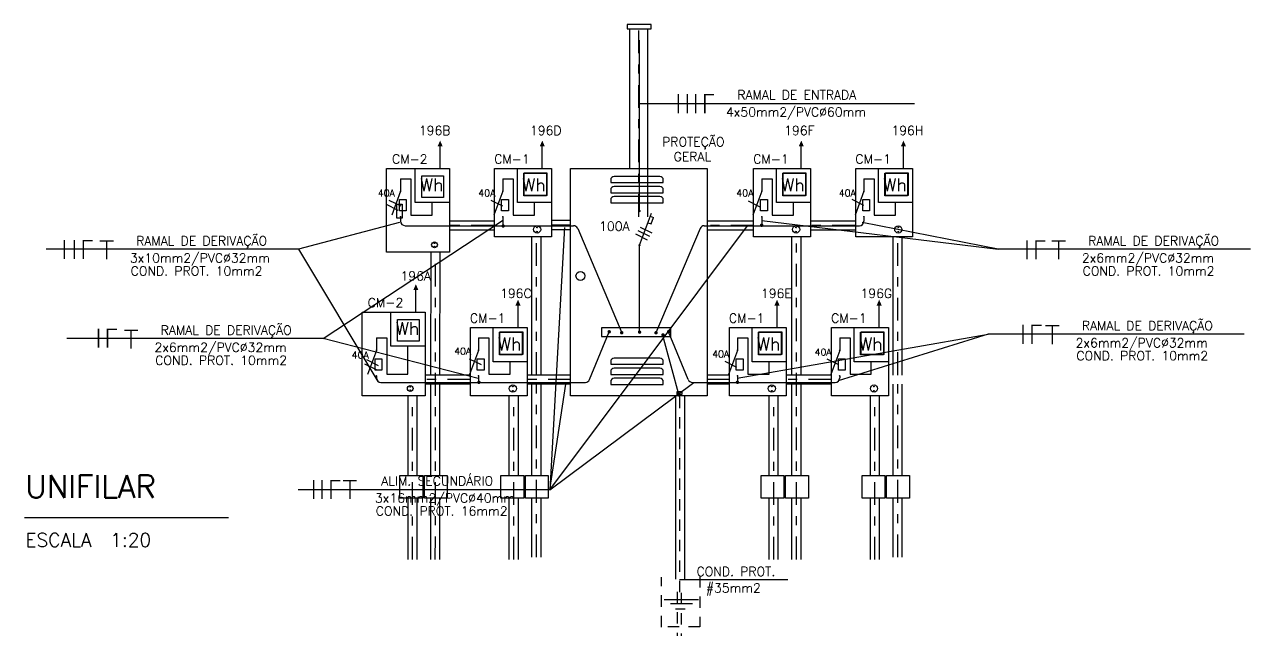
# Model space of a CAD drawing. Extents: x 35 to 221, y -13 to 45.
# Drawn here: x 187.21 to 200.68, y 26.11 to 32.76 of the extents above; entities that cross this region are included whole.
import ezdxf

# ---------------------------------------------------------------- set-up
doc = ezdxf.new("R2010")
doc.units = 0
doc.header["$LTSCALE"] = 0.5
doc.header["$MEASUREMENT"] = 0
doc.linetypes.add('DASHDOT', pattern=[1, 0.5, -0.25, 0, -0.25])
doc.linetypes.add('HIDDEN', pattern=[0.375, 0.25, -0.125])
doc.layers.get('0').update_dxf_attribs({"linetype": 'CONTINUOUS'})
for name, color, linetype in [('MEDICAO', 4, 'CONTINUOUS'), ('MEDICAO-ELETRICA', 7, 'CONTINUOUS'), ('TEXT_MEDICAO', 2, 'CONTINUOUS'), ('TITULOS', 6, 'CONTINUOUS')]:
    doc.layers.add(name, color=color, linetype=linetype)
doc.styles.add('ROMANS', font='romans.shx')

# ---------------------------------------------------------------- blocks, each defined once
blk = doc.blocks.new('FAFAFANE')
at = {"const_width": 0.015}
for points in [[(0.0075, 0.105), (0.0075, -0.105)], [(0.105, 0.105), (0.105, -0.105)], [(0.1975, 0.105), (0.1975, -0.105)], [(0.2975, 0.105), (0.2975, -0.105)], [(0.3025, 0.0975), (0.4, 0.0975)]]:
    blk.add_lwpolyline(points, dxfattribs=at)
at = {"style": 'ROMANS'}
blk.add_attdef('C', (0.105, 0.12), '', height=0.1, dxfattribs=at)
blk = doc.blocks.new('TERRA')
at = {"const_width": 0.015}
for points in [[(-0.004, 0.098), (0.148, 0.098)], [(0.071, 0.105), (0.071, -0.105)]]:
    blk.add_lwpolyline(points, dxfattribs=at)
at = {"style": 'ROMANS', "flags": 1}
blk.add_attdef('C', (0.026, 0.118), '', height=0.1, dxfattribs=at)
at = {"style": 'ROMANS'}
blk.add_attdef('B', (0.026, -0.251), '', height=0.1, dxfattribs=at)
blk = doc.blocks.new('FANE')
at = {"const_width": 0.015}
for points in [[(0.008, 0.105), (0.008, -0.105)], [(0.107, 0.105), (0.107, -0.105)], [(0.11, 0.098), (0.21, 0.098)]]:
    blk.add_lwpolyline(points, dxfattribs=at)
at = {"style": 'ROMANS'}
blk.add_attdef('C', (0.006, 0.146), '', height=0.1, dxfattribs=at)
blk = doc.blocks.new('FAFANETE')
at = {"const_width": 0.015}
for points in [[(0.105, 0.105), (0.105, -0.105)], [(0.198, 0.105), (0.198, -0.105)], [(0.297, 0.105), (0.297, -0.105)], [(0.302, 0.098), (0.4, 0.098)], [(0.43, 0.098), (0.58, 0.098)], [(0.505, 0.105), (0.505, -0.105)]]:
    blk.add_lwpolyline(points, dxfattribs=at)
at = {"style": 'ROMANS'}
for tag, p in [('C', (0.095, 0.147)), ('B', (0.409, -0.25))]:
    blk.add_attdef(tag, p, '', height=0.1, dxfattribs=at)

msp = doc.modelspace()

# ---------------------------------------------------------------- linework, layer by layer
at = {"layer": 'MEDICAO', "color": 1}
for p, q in [((193.8332224, 32.7614723), (193.8332224, 32.7132271)), ((194.0962609, 32.7614723), (193.8332224, 32.7614723)), ((194.0962609, 32.7132271), (194.0962609, 32.7614723)), ((193.8332224, 32.7132271), (194.0962609, 32.7132271)), ((193.8618511, 31.1773939), (193.8618511, 32.7132271)), ((194.0618511, 30.6458208), (194.0618511, 32.7132271)), ((193.6522694, 31.0526209), (193.6522694, 31.0224898)), ((193.6522694, 31.0224898), (194.2306586, 31.0224898)), ((194.1931586, 31.0901209), (193.6897694, 31.0901209)), ((194.2306586, 31.0224898), (194.2306586, 31.0526209)), ((193.6522694, 30.9419519), (193.6522694, 30.9118208)), ((193.6522694, 30.9118208), (194.2306586, 30.9118208)), ((194.1931586, 30.9794519), (193.6897694, 30.9794519)), ((194.1931586, 30.8687828), (193.6897694, 30.8687828)), ((194.2306586, 30.9118208), (194.2306586, 30.9419519)), ((193.6522694, 30.8312828), (193.6522694, 30.8011517)), ((193.6522694, 30.8011517), (194.2306586, 30.8011517)), ((194.2306586, 30.8011517), (194.2306586, 30.8312828)), ((192.3681703, 30.6001235), (191.880042, 30.6001235)), ((193.2118511, 30.604202), (192.9989685, 30.604202)), ((195.2229686, 30.6001235), (194.7229686, 30.6001235)), ((196.3378301, 30.6001235), (195.8497018, 30.6001235)), ((192.3681703, 30.5001235), (191.880042, 30.5001235)), ((193.2118511, 30.504202), (192.9989685, 30.504202)), ((195.2229686, 30.5001235), (194.7229686, 30.5001235)), ((196.3378301, 30.5001235), (195.8497018, 30.5001235)), ((192.7869729, 28.9059686), (192.7869729, 30.4240991)), ((192.8869729, 28.9059686), (192.8869729, 30.4240991)), ((195.6441327, 28.9059686), (195.6441327, 30.4240991)), ((195.7441327, 28.9059686), (195.7441327, 30.4240991)), ((196.7566327, 28.9059686), (196.7566327, 30.4240991)), ((196.8566327, 28.9059686), (196.8566327, 30.4240991)), ((191.6744729, 28.9059686), (191.6776494, 30.2606583)), ((191.7744729, 28.9059686), (191.7776494, 30.2606583)), ((193.6522694, 29.0544298), (193.6522694, 29.0242987)), ((193.6522694, 29.0242987), (194.2306586, 29.0242987)), ((194.1931586, 29.0919298), (193.6897694, 29.0919298)), ((194.1931586, 28.9812607), (193.6897694, 28.9812607)), ((194.2306586, 29.0242987), (194.2306586, 29.0544298)), ((192.1070528, 28.9059686), (191.6156656, 28.9059686)), ((193.2142126, 28.9059686), (192.7321571, 28.9059686)), ((193.2142126, 28.9059686), (192.9618511, 28.9059686)), ((193.6522694, 28.9437607), (193.6522694, 28.9136297)), ((193.6522694, 28.9136297), (194.2306586, 28.9136297)), ((194.1931586, 28.8705917), (193.6897694, 28.8705917)), ((194.2306586, 28.9136297), (194.2306586, 28.9437607)), ((194.9618511, 28.9059686), (194.7094895, 28.9059686)), ((194.9618511, 28.9059686), (194.7094895, 28.9059686)), ((196.0767126, 28.9059686), (195.5853254, 28.9059686)), ((192.1070528, 28.8059686), (191.6156656, 28.8059686)), ((191.6744729, 27.8023939), (191.6744729, 28.8059686)), ((191.7744729, 27.8023939), (191.7744729, 28.8059686)), ((193.2142126, 28.8059686), (192.7321571, 28.8059686)), ((192.7869729, 27.8023939), (192.7869729, 28.8059686)), ((192.8869729, 27.8023939), (192.8869729, 28.8059686)), ((193.2142126, 28.8059686), (192.9618511, 28.8059686)), ((193.6522694, 28.8330917), (193.6522694, 28.8029606)), ((193.6522694, 28.8029606), (194.2306586, 28.8029606)), ((194.2306586, 28.8029606), (194.2306586, 28.8330917)), ((194.9618511, 28.8059686), (194.7094895, 28.8059686)), ((194.9618511, 28.8059686), (194.7094895, 28.8059686)), ((196.0767126, 28.8059686), (195.5853254, 28.8059686)), ((195.6441327, 27.8023939), (195.6441327, 28.8059686)), ((195.7441327, 27.8023939), (195.7441327, 28.8059686)), ((196.7566327, 27.8023939), (196.7566327, 28.8059686)), ((196.8566327, 27.8023939), (196.8566327, 28.8059686)), ((191.4244729, 27.8023939), (191.4244729, 28.6773939)), ((191.5244729, 27.8023939), (191.5244729, 28.6773939)), ((192.5369729, 27.8023939), (192.5369729, 28.6773939)), ((192.6369729, 27.8023939), (192.6369729, 28.6773939)), ((194.3680915, 26.6600411), (194.3680915, 28.6773939)), ((194.4680915, 26.6600411), (194.4680915, 28.6773939)), ((195.3941327, 27.8023939), (195.3941327, 28.6773939)), ((195.4941327, 27.8023939), (195.4941327, 28.6773939)), ((196.5066327, 27.8023939), (196.5066327, 28.6773939)), ((196.6066327, 27.8023939), (196.6066327, 28.6773939)), ((191.3359191, 27.5523939), (191.3359191, 27.8023939)), ((191.3359191, 27.8023939), (191.5859191, 27.8023939)), ((191.5859191, 27.8023939), (191.5859191, 27.5523939)), ((191.6051091, 27.5523939), (191.6051091, 27.8023939)), ((191.6051091, 27.8023939), (191.8551091, 27.8023939)), ((191.8551091, 27.8023939), (191.8551091, 27.5523939)), ((192.446157, 27.5523939), (192.446157, 27.8023939)), ((192.446157, 27.8023939), (192.696157, 27.8023939)), ((192.696157, 27.8023939), (192.696157, 27.5523939)), ((192.715347, 27.5523939), (192.715347, 27.8023939)), ((192.715347, 27.8023939), (192.965347, 27.8023939)), ((192.965347, 27.8023939), (192.965347, 27.5523939)), ((195.3055789, 27.5523939), (195.3055789, 27.8023939)), ((195.3055789, 27.8023939), (195.5555789, 27.8023939)), ((195.5555789, 27.8023939), (195.5555789, 27.5523939)), ((195.5747689, 27.5523939), (195.5747689, 27.8023939)), ((195.5747689, 27.8023939), (195.8247689, 27.8023939)), ((195.8247689, 27.8023939), (195.8247689, 27.5523939)), ((196.4158168, 27.5523939), (196.4158168, 27.8023939)), ((196.4158168, 27.8023939), (196.6658168, 27.8023939)), ((196.6658168, 27.8023939), (196.6658168, 27.5523939)), ((196.6850068, 27.5523939), (196.6850068, 27.8023939)), ((196.6850068, 27.8023939), (196.9350068, 27.8023939)), ((196.9350068, 27.8023939), (196.9350068, 27.5523939)), ((191.5859191, 27.5523939), (191.3359191, 27.5523939)), ((191.4244729, 26.8768074), (191.4244729, 27.5523939)), ((191.5244729, 26.8768074), (191.5244729, 27.5523939)), ((191.8551091, 27.5523939), (191.6051091, 27.5523939)), ((191.6744729, 26.878504), (191.6744729, 27.5523939)), ((191.7744729, 26.878504), (191.7744729, 27.5523939)), ((192.696157, 27.5523939), (192.446157, 27.5523939)), ((192.5369729, 26.8768074), (192.5369729, 27.5523939)), ((192.6369729, 26.8768074), (192.6369729, 27.5523939)), ((192.965347, 27.5523939), (192.715347, 27.5523939)), ((192.7869729, 26.901574), (192.7869729, 27.5523939)), ((192.8869729, 26.901574), (192.8869729, 27.5523939)), ((195.5555789, 27.5523939), (195.3055789, 27.5523939)), ((195.3941327, 26.8768074), (195.3941327, 27.5523939)), ((195.4941327, 26.8768074), (195.4941327, 27.5523939)), ((195.8247689, 27.5523939), (195.5747689, 27.5523939)), ((195.6441327, 26.878504), (195.6441327, 27.5523939)), ((195.7441327, 26.878504), (195.7441327, 27.5523939)), ((196.6658168, 27.5523939), (196.4158168, 27.5523939)), ((196.5066327, 26.8768074), (196.5066327, 27.5523939)), ((196.6066327, 26.8768074), (196.6066327, 27.5523939)), ((196.9350068, 27.5523939), (196.6850068, 27.5523939)), ((196.7566327, 26.901574), (196.7566327, 27.5523939)), ((196.8566327, 26.901574), (196.8566327, 27.5523939))]:
    msp.add_line(p, q, dxfattribs=at)
at = {"layer": 'MEDICAO', "color": 1, "linetype": 'DASHDOT'}
for p, q in [((193.9618511, 30.6458208), (193.9618511, 32.7132271)), ((192.3681703, 30.5501235), (191.880042, 30.5501235)), ((193.2118511, 30.554202), (192.9989685, 30.554202)), ((195.2229686, 30.5501235), (194.7229686, 30.5501235)), ((196.3378301, 30.5501235), (195.8497018, 30.5501235)), ((192.8369729, 28.9059686), (192.8369729, 30.4240991)), ((195.6941327, 26.878504), (195.6941327, 30.4240991)), ((196.8066327, 28.9059686), (196.8066327, 30.4240991)), ((191.7244729, 26.878504), (191.7276494, 30.2606583)), ((192.1070528, 28.8559686), (191.6156656, 28.8559686)), ((193.2142126, 28.8559686), (192.7321571, 28.8559686)), ((193.2142126, 28.8559686), (192.9618511, 28.8559686)), ((194.9618511, 28.8559686), (194.7094895, 28.8559686)), ((194.9618511, 28.8559686), (194.7094895, 28.8559686)), ((196.0767126, 28.8559686), (195.5853254, 28.8559686)), ((192.8369729, 26.901574), (192.8369729, 28.8059686)), ((196.8066327, 26.901574), (196.8066327, 28.8059686)), ((191.4744729, 26.8768074), (191.4744729, 28.6773939)), ((192.5869729, 26.8768074), (192.5869729, 28.6773939)), ((195.4441327, 26.8768074), (195.4441327, 28.6773939)), ((196.5566327, 26.8768074), (196.5566327, 28.6773939))]:
    msp.add_line(p, q, dxfattribs=at)
at = {"layer": 'MEDICAO'}
for p, q in [((193.9691769, 30.706259), (193.9691769, 32.5891909)), ((191.5035946, 30.8023939), (191.5035946, 31.1773939)), ((191.5035946, 31.1773939), (191.8785946, 31.1773939)), ((191.8785946, 31.1773939), (191.8785946, 30.8023939)), ((192.6264585, 31.1773939), (193.0014585, 31.1773939)), ((192.6264585, 30.8023939), (192.6264585, 31.1773939)), ((193.0014585, 31.1773939), (193.0014585, 30.8023939)), ((195.4732544, 31.1773939), (195.8482544, 31.1773939)), ((195.4732544, 30.8023939), (195.4732544, 31.1773939)), ((195.8482544, 31.1773939), (195.8482544, 30.8023939)), ((196.5961183, 31.1773939), (196.9711183, 31.1773939)), ((196.5961183, 30.8023939), (196.5961183, 31.1773939)), ((196.9711183, 31.1773939), (196.9711183, 30.8023939)), ((191.3431477, 31.0651394), (191.3431477, 30.9276062)), ((191.3431477, 31.0651394), (191.4569984, 31.0651394)), ((191.4569984, 31.0651394), (191.4569984, 30.6652393)), ((192.4660116, 31.0651394), (192.5798622, 31.0651394)), ((192.4660116, 31.0651394), (192.4660116, 30.9276062)), ((192.5798622, 31.0651394), (192.5798622, 30.6652393)), ((193.9691769, 30.7097545), (193.9691769, 31.0146973)), ((195.3128075, 31.0651394), (195.4266582, 31.0651394)), ((195.3128075, 31.0651394), (195.3128075, 30.9276062)), ((195.4266582, 31.0651394), (195.4266582, 30.6652393)), ((196.4356714, 31.0651394), (196.549522, 31.0651394)), ((196.4356714, 31.0651394), (196.4356714, 30.9276062)), ((196.549522, 31.0651394), (196.549522, 30.6652393)), ((191.3431477, 30.9276062), (191.2448555, 30.663412)), ((192.4660116, 30.9276062), (192.3677194, 30.663412)), ((195.3128075, 30.9276062), (195.2145153, 30.663412)), ((196.4356714, 30.9276062), (196.3373792, 30.663412)), ((191.8785946, 30.8023939), (191.5035946, 30.8023939)), ((191.6906033, 30.6652393), (191.6906033, 30.8023939)), ((193.0014585, 30.8023939), (192.6264585, 30.8023939)), ((192.8134672, 30.6652393), (192.8134672, 30.8023939)), ((195.8482544, 30.8023939), (195.4732544, 30.8023939)), ((195.6602631, 30.6652393), (195.6602631, 30.8023939)), ((196.9711183, 30.8023939), (196.5961183, 30.8023939)), ((196.783127, 30.6652393), (196.783127, 30.8023939)), ((191.3431477, 30.6463562), (191.3431477, 30.598654)), ((191.4569984, 30.6652393), (191.6906033, 30.6652393)), ((192.4660116, 30.6463562), (192.4660116, 30.5583431)), ((192.5798622, 30.6652393), (192.8134672, 30.6652393)), ((193.9691769, 30.3347545), (194.1002331, 30.6870135)), ((195.3128075, 30.6463562), (195.3128075, 30.5583431)), ((195.4266582, 30.6652393), (195.6602631, 30.6652393)), ((196.4356714, 30.6463562), (196.4356714, 30.5980858)), ((196.549522, 30.6652393), (196.783127, 30.6652393)), ((191.3931477, 30.548654), (193.2430563, 30.548654)), ((193.2891167, 30.5181075), (193.7736208, 29.3709381)), ((194.6343454, 30.5175393), (194.1500813, 29.3709381)), ((194.6804058, 30.5480858), (196.3856714, 30.5480858)), ((193.9691769, 29.3779037), (193.9691769, 30.3347545)), ((191.2367754, 29.5973939), (191.6117754, 29.5973939)), ((191.2367754, 29.2223939), (191.2367754, 29.5973939)), ((191.6117754, 29.5973939), (191.6117754, 29.2223939)), ((192.3596392, 29.4273939), (192.7346392, 29.4273939)), ((192.3596392, 29.0523939), (192.3596392, 29.4273939)), ((192.7346392, 29.4273939), (192.7346392, 29.0523939)), ((193.4200212, 28.8563144), (193.6356845, 29.3815337)), ((194.5036809, 28.8563144), (194.2880176, 29.3815337)), ((195.2064352, 29.4273939), (195.5814352, 29.4273939)), ((195.2064352, 29.0523939), (195.2064352, 29.4273939)), ((195.5814352, 29.4273939), (195.5814352, 29.0523939)), ((196.329299, 29.4273939), (196.704299, 29.4273939)), ((196.329299, 29.0523939), (196.329299, 29.4273939)), ((196.704299, 29.4273939), (196.704299, 29.0523939)), ((191.0763285, 29.3151394), (191.1901791, 29.3151394)), ((191.0763285, 29.3151394), (191.0763285, 29.1776062)), ((191.1901791, 29.3151394), (191.1901791, 28.9152393)), ((192.1991924, 29.3151394), (192.313043, 29.3151394)), ((192.1991924, 29.3151394), (192.1991924, 29.1776062)), ((192.313043, 29.3151394), (192.313043, 28.9152393)), ((194.4079592, 28.6671919), (194.2249867, 29.3417799)), ((195.0459883, 29.3151394), (195.1598389, 29.3151394)), ((195.0459883, 29.3151394), (195.0459883, 29.1776062)), ((195.1598389, 29.3151394), (195.1598389, 28.9152393)), ((196.1688522, 29.3151394), (196.2827028, 29.3151394)), ((196.1688522, 29.3151394), (196.1688522, 29.1776062)), ((196.2827028, 29.3151394), (196.2827028, 28.9152393)), ((191.0763285, 29.1776062), (190.9780363, 28.913412)), ((191.6117754, 29.2223939), (191.2367754, 29.2223939)), ((191.4237841, 28.9152393), (191.4237841, 29.2223939)), ((192.1991924, 29.1776062), (192.1009002, 28.913412)), ((195.0459883, 29.1776062), (194.9476961, 28.913412)), ((196.1688522, 29.1776062), (196.07056, 28.913412)), ((192.7346392, 29.0523939), (192.3596392, 29.0523939)), ((192.546648, 28.9152393), (192.546648, 29.0523939)), ((195.5814352, 29.0523939), (195.2064352, 29.0523939)), ((195.3934439, 28.9152393), (195.3934439, 29.0523939)), ((196.704299, 29.0523939), (196.329299, 29.0523939)), ((196.5163078, 28.9152393), (196.5163078, 29.0523939)), ((191.0763285, 28.8963562), (191.0763285, 28.8753064)), ((191.1901791, 28.9152393), (191.4237841, 28.9152393)), ((192.1991924, 28.8963562), (192.1991924, 28.8083431)), ((192.313043, 28.9152393), (192.546648, 28.9152393)), ((195.0459883, 28.8963562), (195.0459883, 28.8083431)), ((195.1598389, 28.9152393), (195.3934439, 28.9152393)), ((196.1688522, 28.8963562), (196.1688522, 28.8753064)), ((196.2827028, 28.9152393), (196.5163078, 28.9152393)), ((191.1263285, 28.8253064), (193.3737686, 28.8253064)), ((194.5499335, 28.8253064), (196.1188522, 28.8253064)), ((194.2396592, 26.4375281), (194.6185938, 26.4375281)), ((194.3085565, 26.3916615), (194.5496965, 26.3916615)), ((194.3659705, 26.334328), (194.4693165, 26.334328))]:
    msp.add_line(p, q, dxfattribs=at)
at = {"layer": 'MEDICAO', "color": 2}
for p, q in [((191.7773628, 31.1773939), (191.7773628, 31.4205977)), ((192.9002266, 31.1773939), (192.9002266, 31.4205977)), ((195.7470226, 31.1773939), (195.7470226, 31.4205977)), ((196.8698864, 31.1773939), (196.8698864, 31.4205977)), ((194.0871571, 30.6518671), (194.1223034, 30.638791)), ((194.0961514, 30.5684983), (194.1223034, 30.638791)), ((194.061005, 30.5815743), (194.0961514, 30.5684983)), ((191.5105435, 29.5973939), (191.5105435, 29.8405977)), ((192.6334074, 29.4273939), (192.6334074, 29.6705977)), ((195.4802033, 29.4273939), (195.4802033, 29.6705977)), ((196.6030672, 29.4273939), (196.6030672, 29.6705977))]:
    msp.add_line(p, q, dxfattribs=at)
at = {"layer": 'MEDICAO', "color": 5}
for p, q in [((191.1844076, 30.7837371), (191.3137326, 30.7191658)), ((191.2145253, 30.8300284), (191.3438503, 30.7654571)), ((192.3346127, 30.8300284), (192.4639376, 30.7654571)), ((195.1633078, 30.8205496), (195.2926328, 30.7559783)), ((196.3023797, 30.8395073), (196.4317047, 30.7749361)), ((193.9242945, 30.4580646), (194.0536195, 30.3934934)), ((193.9504801, 30.4964159), (194.0798051, 30.4318446)), ((193.9749199, 30.5330239), (194.1042449, 30.4684526)), ((190.9459491, 29.0300232), (191.0752741, 28.9654519)), ((190.9677265, 29.076438), (191.0970515, 29.0118667)), ((192.097306, 29.0859168), (192.226631, 29.0213456)), ((194.9070167, 29.0574802), (195.0363416, 28.992909)), ((196.027104, 29.0859168), (196.156429, 29.0213456))]:
    msp.add_line(p, q, dxfattribs=at)
at = {"layer": 'MEDICAO'}
for points in [[(191.7773628, 31.4205977, 0.05625, 0, 0), (191.7773628, 31.4847217, 0, 0, 0)], [(192.9002266, 31.4205977, 0.05625, 0, 0), (192.9002266, 31.4847217, 0, 0, 0)], [(195.7470226, 31.4205977, 0.05625, 0, 0), (195.7470226, 31.4847217, 0, 0, 0)], [(196.8698864, 31.4205977, 0.05625, 0, 0), (196.8698864, 31.4847217, 0, 0, 0)], [(191.5105435, 29.8405977, 0.05625, 0, 0), (191.5105435, 29.9047217, 0, 0, 0)], [(192.6334074, 29.6705977, 0.05625, 0, 0), (192.6334074, 29.7347217, 0, 0, 0)], [(195.4802033, 29.6705977, 0.05625, 0, 0), (195.4802033, 29.7347217, 0, 0, 0)], [(196.6030672, 29.6705977, 0.05625, 0, 0), (196.6030672, 29.7347217, 0, 0, 0)]]:
    msp.add_lwpolyline(points, format="xyseb", dxfattribs=at)
at = {"layer": 'MEDICAO', "color": 1}
for points in [[(192.3764585, 30.4273939), (192.3764585, 31.1773939), (193.0014585, 31.1773939), (193.0014585, 30.4273939)], [(192.9464545, 31.1276602), (192.9464545, 30.8776602), (192.6964545, 30.8776602), (192.6964545, 31.1276602)], [(192.9517258, 31.1306218), (192.9517258, 30.8806218), (192.7017258, 30.8806218), (192.7017258, 31.1306218)], [(193.2118511, 28.6773939), (193.2118511, 31.1773939), (194.7118511, 31.1773939), (194.7118511, 28.6773939)], [(195.2232544, 30.4273939), (195.2232544, 31.1773939), (195.8482544, 31.1773939), (195.8482544, 30.4273939)], [(195.7932504, 31.1276602), (195.7932504, 30.8776602), (195.5432504, 30.8776602), (195.5432504, 31.1276602)], [(195.7985218, 31.1306218), (195.7985218, 30.8806218), (195.5485218, 30.8806218), (195.5485218, 31.1306218)], [(196.3461183, 30.4273939), (196.3461183, 31.1773939), (196.9711183, 31.1773939), (196.9711183, 30.4273939)], [(196.9161143, 31.1276602), (196.9161143, 30.8776602), (196.6661143, 30.8776602), (196.6661143, 31.1276602)], [(196.9213856, 31.1306218), (196.9213856, 30.8806218), (196.6713856, 30.8806218), (196.6713856, 31.1306218)], [(191.3298297, 30.711061), (191.3298297, 30.836061), (191.4048297, 30.836061), (191.4048297, 30.711061)], [(192.4526935, 30.711061), (192.4526935, 30.836061), (192.5276935, 30.836061), (192.5276935, 30.711061)], [(195.2994895, 30.711061), (195.2994895, 30.836061), (195.3744895, 30.836061), (195.3744895, 30.711061)], [(196.4223533, 30.711061), (196.4223533, 30.836061), (196.4973533, 30.836061), (196.4973533, 30.711061)], [(192.1096392, 28.6773939), (192.1096392, 29.4273939), (192.7346392, 29.4273939), (192.7346392, 28.6773939)], [(192.6796353, 29.3776602), (192.6796353, 29.1276602), (192.4296353, 29.1276602), (192.4296353, 29.3776602)], [(192.6849066, 29.3806218), (192.6849066, 29.1306218), (192.4349066, 29.1306218), (192.4349066, 29.3806218)], [(194.9564352, 28.6773939), (194.9564352, 29.4273939), (195.5814352, 29.4273939), (195.5814352, 28.6773939)], [(195.5264312, 29.3776602), (195.5264312, 29.1276602), (195.2764312, 29.1276602), (195.2764312, 29.3776602)], [(195.5317026, 29.3806218), (195.5317026, 29.1306218), (195.2817026, 29.1306218), (195.2817026, 29.3806218)], [(196.079299, 28.6773939), (196.079299, 29.4273939), (196.704299, 29.4273939), (196.704299, 28.6773939)], [(196.6492951, 29.3776602), (196.6492951, 29.1276602), (196.3992951, 29.1276602), (196.3992951, 29.3776602)], [(196.6545664, 29.3806218), (196.6545664, 29.1306218), (196.4045664, 29.1306218), (196.4045664, 29.3806218)], [(191.0630105, 28.961061), (191.0630105, 29.086061), (191.1380105, 29.086061), (191.1380105, 28.961061)], [(192.1858743, 28.961061), (192.1858743, 29.086061), (192.2608743, 29.086061), (192.2608743, 28.961061)], [(195.0326703, 28.961061), (195.0326703, 29.086061), (195.1076703, 29.086061), (195.1076703, 28.961061)], [(196.1555341, 28.961061), (196.1555341, 29.086061), (196.2305341, 29.086061), (196.2305341, 28.961061)]]:
    msp.add_lwpolyline(points, close=True, dxfattribs=at)
at = {"layer": 'MEDICAO'}
for points, const_width in [([(191.3478352, 30.9276062, 1), (191.3384602, 30.9276062, 1)], 0.009375), ([(192.4706991, 30.9276062, 1), (192.4613241, 30.9276062, 1)], 0.009375), ([(195.317495, 30.9276062, 1), (195.30812, 30.9276062, 1)], 0.009375), ([(196.4403589, 30.9276062, 1), (196.4309839, 30.9276062, 1)], 0.009375), ([(191.3478352, 30.6463562, 1), (191.3384602, 30.6463562, 1)], 0.009375), ([(192.4706991, 30.6463562, 1), (192.4613241, 30.6463562, 1)], 0.009375), ([(193.9629269, 30.7097545, 1), (193.9754269, 30.7097545, 1)], 0.0125), ([(195.317495, 30.6463562, 1), (195.30812, 30.6463562, 1)], 0.009375), ([(196.4403589, 30.6463562, 1), (196.4309839, 30.6463562, 1)], 0.009375), ([(192.4608522, 30.545346, 1), (192.4796022, 30.545346, 1)], 0.01875), ([(195.3021306, 30.5529525, 1), (195.3208806, 30.5529525, 1)], 0.01875), ([(193.9629269, 30.3347545, 1), (193.9754269, 30.3347545, 1)], 0.0125), ([(193.6263095, 29.3815337, 1), (193.6450595, 29.3815337, 1)], 0.01875), ([(193.7642458, 29.3709381, 1), (193.7829958, 29.3709381, 1)], 0.01875), ([(193.9598019, 29.3779037, 1), (193.9785519, 29.3779037, 1)], 0.01875), ([(194.1407063, 29.3709381, 1), (194.1594563, 29.3709381, 1)], 0.01875), ([(194.2786426, 29.3815337, 1), (194.2973926, 29.3815337, 1)], 0.01875), ([(194.2177723, 29.3477645, 1), (194.2365223, 29.3477645, 1)], 0.01875), ([(191.081016, 29.1776062, 1), (191.071641, 29.1776062, 1)], 0.009375), ([(192.2038799, 29.1776062, 1), (192.1945049, 29.1776062, 1)], 0.009375), ([(195.0506758, 29.1776062, 1), (195.0413008, 29.1776062, 1)], 0.009375), ([(196.1735397, 29.1776062, 1), (196.1641647, 29.1776062, 1)], 0.009375), ([(191.081016, 28.8963562, 1), (191.071641, 28.8963562, 1)], 0.009375), ([(192.1942443, 28.8262507, 1), (192.2129943, 28.8262507, 1)], 0.01875), ([(192.2038799, 28.8963562, 1), (192.1945049, 28.8963562, 1)], 0.009375), ([(195.0355227, 28.8262507, 1), (195.0542727, 28.8262507, 1)], 0.01875), ([(195.0506758, 28.8963562, 1), (195.0413008, 28.8963562, 1)], 0.009375), ([(196.1735397, 28.8963562, 1), (196.1641647, 28.8963562, 1)], 0.009375)]:
    msp.add_lwpolyline(points, format="xyb", close=True, dxfattribs=dict(at, const_width=const_width))
at = {"layer": 'MEDICAO', "color": 2}
msp.add_lwpolyline([(193.5508002, 29.4239157), (193.5508002, 29.328556), (194.3147564, 29.328556), (194.3147564, 29.4239157)], close=True, dxfattribs=at)
at = {"layer": 'MEDICAO', "color": 1}
for centre, radius in [((192.8434613, 30.5071569), 0.0393751), ((192.8431299, 30.5287705), 0.0036358), ((192.8431299, 30.4839353), 0.0036358), ((195.6902572, 30.5071569), 0.0393751), ((195.6899259, 30.5287705), 0.0036358), ((195.6899259, 30.4839353), 0.0036358), ((196.8131211, 30.5071569), 0.0393751), ((196.8127897, 30.5287705), 0.0036358), ((196.8127897, 30.4839353), 0.0036358), ((191.7156141, 30.3379648), 0.0315001), ((191.715349, 30.3552558), 0.0029086), ((191.715349, 30.3193876), 0.0029086), ((193.320003, 29.995727), 0.0492247), ((191.4487948, 28.7579648), 0.0315001), ((191.4485297, 28.7752558), 0.0029086), ((191.4485297, 28.7393876), 0.0029086), ((192.5766421, 28.7571569), 0.0393751), ((192.5763107, 28.7787705), 0.0036358), ((192.5763107, 28.7339353), 0.0036358), ((195.423438, 28.7571569), 0.0393751), ((195.4231066, 28.7787705), 0.0036358), ((195.4231066, 28.7339353), 0.0036358), ((196.5463019, 28.7571569), 0.0393751), ((196.5459705, 28.7787705), 0.0036358), ((196.5459705, 28.7339353), 0.0036358)]:
    msp.add_circle(centre, radius, dxfattribs=at)
for centre, start, end in [((193.6897694, 31.0526209), 90, 180), ((194.1931586, 31.0526209), 0, 90), ((193.6897694, 30.9419519), 90, 180), ((193.6897694, 30.8312828), 90, 180), ((194.1931586, 30.9419519), 0, 90), ((194.1931586, 30.8312828), 0, 90), ((193.6897694, 29.0544298), 90, 180), ((193.6897694, 28.9437607), 90, 180), ((194.1931586, 29.0544298), 0, 90), ((194.1931586, 28.9437607), 0, 90), ((193.6897694, 28.8330917), 90, 180), ((194.1931586, 28.8330917), 0, 90)]:
    msp.add_arc(centre, 0.0375, start, end, dxfattribs=at)
at = {"layer": 'MEDICAO'}
for centre, start, end in [((191.3931477, 30.598654), 180, 270), ((196.3856714, 30.5980858), 270, 0), ((193.2430563, 30.498654), 22.89664021, 90), ((194.6804058, 30.4980858), 90, 157.10335979), ((191.1263285, 28.8753064), 180, 270), ((193.3737686, 28.8753064), 270, 337.67617948), ((194.5499335, 28.8753064), 202.32382052, 270), ((196.1188522, 28.8753064), 270, 0)]:
    msp.add_arc(centre, 0.05, start, end, dxfattribs=at)
at = {"layer": 'MEDICAO-ELETRICA', "color": 4, "linetype": 'HIDDEN'}
msp.add_line((194.4079592, 28.6671919), (194.4079592, 26.4555876), dxfattribs=at)
at = {"layer": 'MEDICAO-ELETRICA', "color": 1, "linetype": 'HIDDEN'}
for p, q in [((194.2119952, 26.1331704), (194.2119952, 26.6828004)), ((194.6312764, 26.6949204), (194.6312764, 26.1364764)), ((194.38303, 26.5217016), (194.38303, 25.5077316)), ((194.4257884, 26.5122252), (194.4257884, 25.5645888)), ((194.6312764, 26.1364764), (194.217316, 26.1364764))]:
    msp.add_line(p, q, dxfattribs=at)
at = {"layer": 'MEDICAO-ELETRICA', "color": 1}
msp.add_lwpolyline([(194.3809124, 28.6907167), (194.3809124, 28.7240491), (194.4335528, 28.7240491), (194.4335528, 28.6907167)], close=True, dxfattribs=at)
at = {"layer": 'TEXT_MEDICAO'}
for p, q in [((193.9770793, 31.8908003), (196.991937, 31.8908003)), ((190.4905195, 29.307096), (192.4633572, 30.6073034)), ((195.3137148, 30.6059596), (197.9121748, 30.2893853)), ((191.3323891, 30.5823908), (190.2206346, 30.2893854)), ((192.984997, 27.6447376), (195.1553092, 30.5457785)), ((193.143867, 30.52778), (192.984997, 27.6447376)), ((197.9121748, 30.2893853), (196.4170157, 30.5846355)), ((190.2206346, 30.2893854), (187.4486144, 30.2893854)), ((190.2206346, 30.2893854), (191.091355, 28.8351974)), ((200.684195, 30.2893853), (197.9121748, 30.2893853)), ((190.4905195, 29.307096), (187.6760023, 29.307096)), ((192.193895, 28.8673898), (190.4905195, 29.307096)), ((195.0432282, 28.871602), (197.8007333, 29.3570674)), ((197.8007333, 29.3570674), (196.153647, 28.8431699)), ((200.6152505, 29.3570674), (197.8007333, 29.3570674)), ((192.984997, 27.6447376), (194.567264, 28.8256291)), ((192.984997, 27.6447376), (193.1593712, 28.8049673)), ((192.984997, 27.6447376), (190.2187307, 27.6447376)), ((194.4093178, 26.6575059), (195.6008111, 26.6575059))]:
    msp.add_line(p, q, dxfattribs=at)
at = {"layer": 'TEXT_MEDICAO', "color": 1}
for points in [[(191.1885946, 30.2573939), (191.1885946, 31.1773939), (191.8785946, 31.1773939), (191.8785946, 30.2573939)], [(191.8151914, 31.0976306), (191.8151914, 30.8576306), (191.5751914, 30.8576306), (191.5751914, 31.0976306)], [(191.2999036, 30.6327196), (191.2999036, 30.7842276), (191.3599036, 30.7842276), (191.3599036, 30.6327196)], [(190.9217754, 28.6773939), (190.9217754, 29.5973939), (191.6117754, 29.5973939), (191.6117754, 28.6773939)], [(191.5483722, 29.5176306), (191.5483722, 29.2776306), (191.3083722, 29.2776306), (191.3083722, 29.5176306)]]:
    msp.add_lwpolyline(points, close=True, dxfattribs=at)
at = {"layer": 'TEXT_MEDICAO', "const_width": 0.015}
for points in [[(187.6484227, 30.3927422), (187.6484227, 30.1827422)], [(187.7566609, 30.3927422), (187.7566609, 30.1827422)], [(187.8566609, 30.3927422), (187.8566609, 30.1827422)], [(187.8591609, 30.3852422), (187.9591609, 30.3852422)]]:
    msp.add_lwpolyline(points, dxfattribs=at)
at = {"layer": 'TITULOS', "color": 8}
msp.add_line((187.2092968, 27.3380053), (189.4514307, 27.3380053), dxfattribs=at)

# ---------------------------------------------------------------- block references
at = {"layer": 'TEXT_MEDICAO'}
for name, p in [('FAFAFANE', (194.3891821, 31.8908003)), ('TERRA', (188.0400927, 30.2826987)), ('FANE', (198.2192945, 30.2830938)), ('TERRA', (198.5036531, 30.2826986)), ('FANE', (188.0143221, 29.31077)), ('TERRA', (188.3099776, 29.3004092)), ('FANE', (198.1773994, 29.3534055)), ('TERRA', (198.4347086, 29.3503806)), ('FAFANETE', (190.2814086, 27.6461037))]:
    msp.add_blockref(name, p, dxfattribs=at)

# ---------------------------------------------------------------- texts
at = {"layer": 'MEDICAO', "color": 1, "style": 'ROMANS'}
for p in [(191.2489169, 31.2319622), (190.9820977, 29.6519622)]:
    msp.add_text('CM-2', height=0.1, dxfattribs=at).set_placement(p)
at = {"layer": 'MEDICAO', "color": 2, "style": 'ROMANS'}
for p in [(191.5550942, 30.9272964), (192.6779581, 30.9272964), (195.524754, 30.9272964), (196.6476179, 30.9272964), (191.288275, 29.3472964), (192.4111389, 29.1772964), (195.2579348, 29.1772964), (196.3807987, 29.1772964)]:
    msp.add_text('Wh', height=0.140625, dxfattribs=at).set_placement(p)
at = {"layer": 'TEXT_MEDICAO', "color": 3, "style": 'ROMANS'}
for s, height, p in [('RAMAL DE ENTRADA', 0.1, (195.0438423, 31.9378444)), ('4x50mm2/PVC%%c60mm', 0.1, (194.9194347, 31.7486677)), ('PROTEÇÃO ', 0.1, (194.2173737, 31.4205485)), ('GERAL', 0.1, (194.3446196, 31.2586438)), ('40A', 0.075, (191.092996, 30.8709419)), ('40A', 0.075, (192.1976393, 30.8709419)), ('40A', 0.075, (195.0335987, 30.8709419)), ('40A', 0.075, (196.1594851, 30.8709419)), ('100A', 0.1, (193.5253925, 30.4929531)), ('RAMAL DE DERIVAÇÃO', 0.1, (188.4362261, 30.3320448)), ('RAMAL DE DERIVAÇÃO', 0.1, (198.8997865, 30.3320447)), ('3x10mm2/PVC%%c32mm', 0.1, (188.3679499, 30.1428681)), ('2x6mm2/PVC%%c32mm', 0.1, (198.8315103, 30.142868)), ('COND. PROT. 10mm2', 0.1, (188.3762026, 30.0003388)), ('COND. PROT. 10mm2', 0.1, (198.839763, 30.0003387)), ('RAMAL DE DERIVAÇÃO', 0.1, (198.830842, 29.3997267)), ('RAMAL DE DERIVAÇÃO', 0.1, (188.706111, 29.3497553)), ('2x6mm2/PVC%%c32mm', 0.1, (188.6378348, 29.1605786)), ('2x6mm2/PVC%%c32mm', 0.1, (198.7625658, 29.21055)), ('COND. PROT. 10mm2', 0.1, (188.6460874, 29.0180494)), ('40A', 0.075, (190.8062137, 29.0890368)), ('40A', 0.075, (191.9321, 29.1314631)), ('40A', 0.075, (194.7680594, 29.0996434)), ('40A', 0.075, (195.8939458, 29.1208565)), ('COND. PROT. 10mm2', 0.1, (198.7708184, 29.0680207)), ('ALIM. SECUNDÁRIO', 0.1, (191.1301532, 27.6917818)), ('3x16mm2/PVC%%c40mm', 0.1, (191.0618769, 27.502605)), ('COND. PROT. 16mm2', 0.1, (191.0701296, 27.3600758)), ('COND. PROT.', 0.1, (194.5954886, 26.6946875)), ('#35mm2', 0.1, (194.6978826, 26.5141919))]:
    msp.add_text(s, height=height, dxfattribs=at).set_placement(p)
at = {"layer": 'TEXT_MEDICAO', "style": 'ROMANS'}
for s, p in [('196B', (191.5438802, 31.5461149)), ('196D', (192.7653608, 31.5461149)), ('196F', (195.5588338, 31.5461149)), ('196H', (196.7378281, 31.5461149)), ('196A', (191.3420704, 29.9448164)), ('196C', (192.4360921, 29.7536032)), ('196E', (195.3039161, 29.7536032)), ('196G', (196.3979379, 29.7536032))]:
    msp.add_text(s, height=0.1, dxfattribs=at).set_placement(p)
at = {"layer": 'TEXT_MEDICAO', "color": 1, "style": 'ROMANS'}
for p in [(192.3717807, 31.2319622), (195.2185767, 31.2319622), (196.3414405, 31.2319622), (192.1049615, 29.4819622), (194.9517575, 29.4819622), (196.0746213, 29.4819622)]:
    msp.add_text('CM-1', height=0.1, dxfattribs=at).set_placement(p)
at = {"layer": 'TITULOS', "color": 6, "style": 'ROMANS'}
msp.add_text('UNIFILAR', height=0.25, dxfattribs=at).set_placement((187.2187175, 27.5545325))
at = {"layer": 'TITULOS', "color": 4, "style": 'ROMANS'}
msp.add_text('ESCALA  1:20', height=0.15, dxfattribs=at).set_placement((187.2187175, 27.0179216))

doc.saveas('drawing.dxf')
